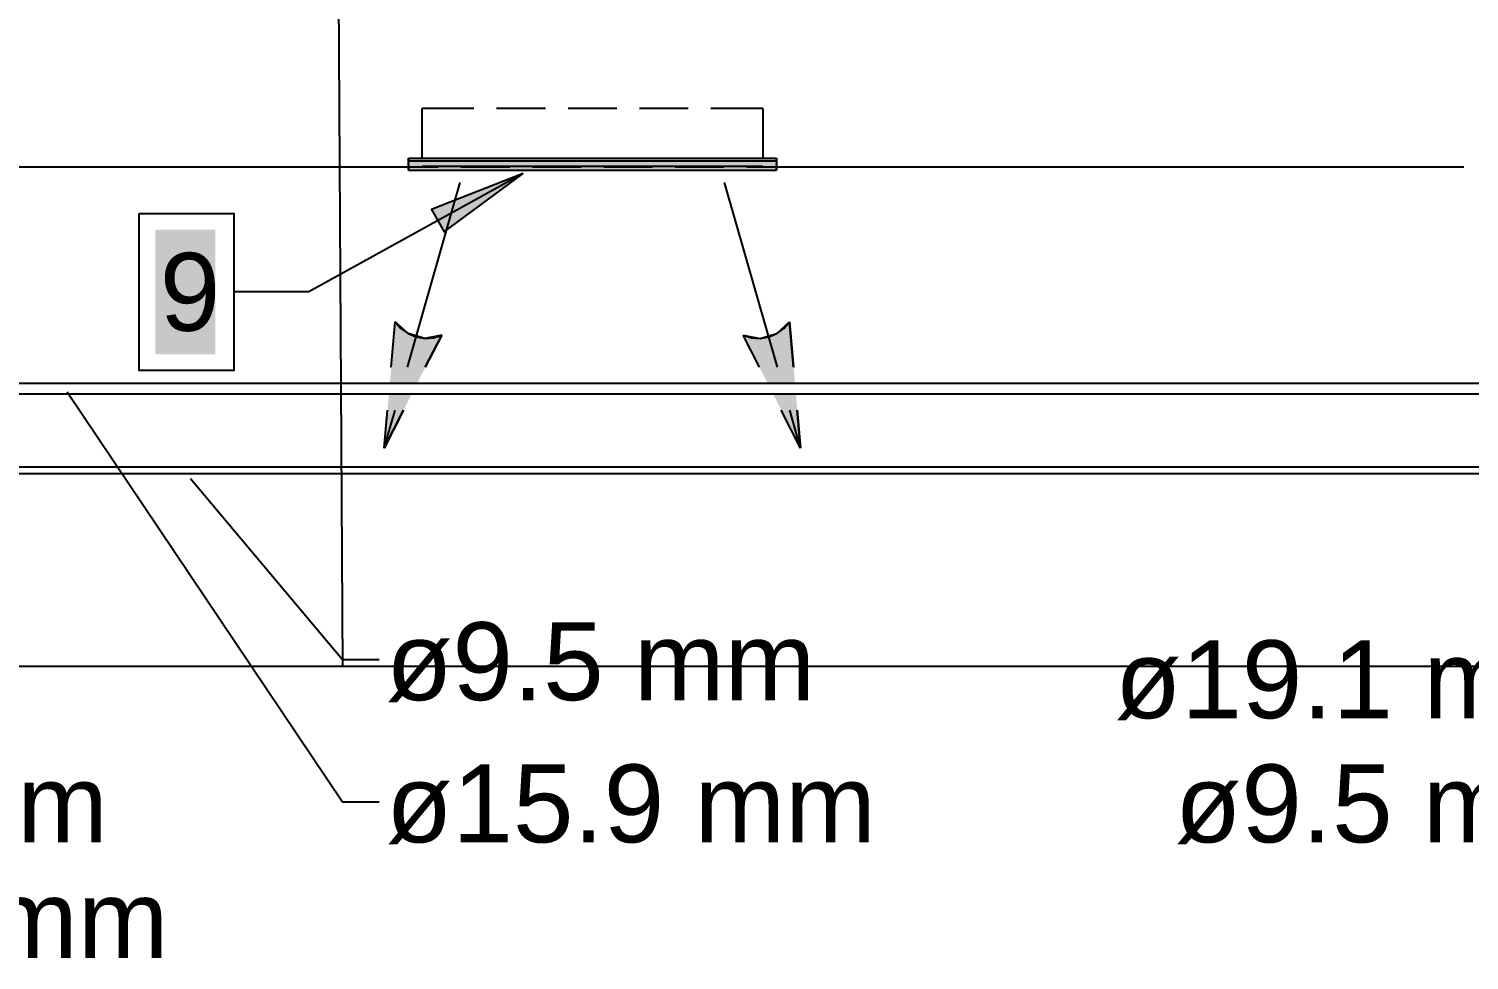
# Model space of a CAD drawing. Extents: x 25325 to 182345, y 3956 to 147305.
# Drawn here: x 91178.691 to 91180.438, y 73652.071 to 73653.2 of the extents above; entities that cross this region are included whole.
import ezdxf

# ---------------------------------------------------------------- set-up
doc = ezdxf.new("R2010")
doc.units = 0
doc.header["$MEASUREMENT"] = 0
doc.layers.add('CAT6A UNDERGROUND PORTS ROUTING', color=1, linetype='CONTINUOUS')
doc.styles.add('PDF Arial', font='arial.ttf')

# ---------------------------------------------------------------- blocks, each defined once
blk = doc.blocks.new('Sheet-Климатична и вентилационна система офис помещение етаж 4_1')
at = {"layer": 'CAT6A UNDERGROUND PORTS ROUTING', "transparency": 33554687}
for color, points in [(256, [(11.6012, 15.7441), (11.6012, 15.7477), (11.1547, 15.7477), (11.1547, 15.7441), (11.2504, 15.7441)]), (256, [(11.6012, 15.7332), (11.6012, 15.7441), (11.1547, 15.7441), (11.1547, 15.7332), (11.2504, 15.7332)]), (7, [(11.2938, 15.7291), (11.1829, 15.6856), (11.198, 15.6584)])]:
    blk.add_hatch(color=color, dxfattribs=at).paths.add_polyline_path(points)
at = {"layer": 'CAT6A UNDERGROUND PORTS ROUTING', "true_color": 0xffffff, "transparency": 33554687}
blk.add_hatch(color=7, dxfattribs=at).paths.add_polyline_path([(10.8477, 15.6611), (10.9207, 15.6611), (10.9207, 15.5101), (10.8477, 15.5101)])
at = {"layer": 'CAT6A UNDERGROUND PORTS ROUTING', "transparency": 33554687}
h = blk.add_hatch(color=256, dxfattribs=at)
h.paths.add_polyline_path([(11.1255, 15.3964), (11.1589, 15.4621), (11.1312, 15.4621), (11.1286, 15.4326)])
h.paths.add_polyline_path([(11.1364, 15.4746), (11.1653, 15.4746), (11.1952, 15.5332), (11.1851, 15.5301), (11.1745, 15.5293), (11.1641, 15.5311), (11.1543, 15.5351), (11.1457, 15.5414), (11.1388, 15.5494), (11.1323, 15.4746)])
h = blk.add_hatch(color=256, dxfattribs=at)
h.paths.add_polyline_path([(11.6305, 15.3964), (11.6247, 15.4621), (11.597, 15.4621), (11.6131, 15.4305)])
h.paths.add_polyline_path([(11.6142, 15.4746), (11.6236, 15.4746), (11.6171, 15.5494), (11.6102, 15.5414), (11.6016, 15.5351), (11.5919, 15.5311), (11.5814, 15.5293), (11.5709, 15.5301), (11.5608, 15.5332), (11.5906, 15.4746), (11.6131, 15.4746)])
at = {"layer": 'CAT6A UNDERGROUND PORTS ROUTING', "color": 7, "transparency": 33554687}
for points in [[(11.1713, 15.7477), (11.1713, 15.808)], [(11.2343, 15.808), (11.1713, 15.808)], [(11.3209, 15.808), (11.2618, 15.808)], [(11.4075, 15.808), (11.3484, 15.808)], [(11.4941, 15.808), (11.435, 15.808)], [(11.5846, 15.808), (11.5217, 15.808)], [(11.5846, 15.808), (11.5846, 15.7477)], [(11.1547, 15.7441), (11.1547, 15.7477)], [(11.1547, 15.7477), (11.1547, 15.743)], [(11.1547, 15.7477), (11.6012, 15.7477)], [(11.1547, 15.7332), (11.1547, 15.736), (11.1547, 15.7441)], [(11.6012, 15.7441), (11.1547, 15.7441)], [(11.6012, 15.743), (11.6012, 15.7477)], [(11.6012, 15.7477), (11.6012, 15.7441)], [(11.6012, 15.7441), (11.6012, 15.736), (11.6012, 15.7332)], [(11.2938, 15.7291), (11.0339, 15.5855)], [(11.1547, 15.7398), (11.1547, 15.7371)], [(11.1547, 15.7371), (11.1547, 15.736), (11.1547, 15.7332)], [(11.1547, 15.7332), (11.6012, 15.7332)], [(11.5846, 15.7375), (11.1713, 15.7375)], [(11.2938, 15.7291), (11.1829, 15.6856), (11.198, 15.6584), (11.2938, 15.7291)], [(11.6012, 15.7371), (11.6012, 15.7398)], [(11.6012, 15.7332), (11.6012, 15.736), (11.6012, 15.7371)], [(11.1535, 15.4943), (11.2177, 15.7181)], [(11.6024, 15.4943), (11.5382, 15.7181)], [(10.8281, 15.6808), (10.943, 15.6808), (10.943, 15.4903), (10.8281, 15.4903), (10.8281, 15.6808)], [(11.0339, 15.5855), (10.943, 15.5855)], [(11.134, 15.4943), (11.1388, 15.5494)], [(11.134, 15.4943), (11.1388, 15.5494)], [(11.1388, 15.5494), (11.1457, 15.5414), (11.1543, 15.5351), (11.1641, 15.5311), (11.1745, 15.5293), (11.1851, 15.5301), (11.1952, 15.5332)], [(11.1952, 15.5332), (11.1745, 15.5293), (11.1543, 15.5351), (11.1388, 15.5494)], [(11.5608, 15.5332), (11.5709, 15.5301), (11.5814, 15.5293), (11.5919, 15.5311), (11.6016, 15.5351), (11.6102, 15.5414), (11.6171, 15.5494)], [(11.5608, 15.5332), (11.5814, 15.5293), (11.6016, 15.5351), (11.6171, 15.5494)], [(11.6171, 15.5494), (11.6219, 15.4943)], [(11.6219, 15.4943), (11.6171, 15.5494)], [(11.1952, 15.5332), (11.1753, 15.4943)], [(11.1753, 15.4943), (11.1952, 15.5332)], [(11.5806, 15.4943), (11.5608, 15.5332)], [(11.5806, 15.4943), (11.5608, 15.5332)], [(10.7409, 15.4643), (11.0747, 14.9677)], [(11.1489, 15.4424), (11.1255, 15.3964)], [(11.1255, 15.3964), (11.1295, 15.4424)], [(11.1255, 15.3964), (11.1386, 15.4424)], [(11.1255, 15.3964), (11.1489, 15.4424)], [(11.1255, 15.3964), (11.1295, 15.4424)], [(11.6305, 15.3964), (11.607, 15.4424)], [(11.6305, 15.3964), (11.607, 15.4424)], [(11.6305, 15.3964), (11.6173, 15.4424)], [(11.6264, 15.4424), (11.6305, 15.3964)], [(11.6305, 15.3964), (11.6264, 15.4424)], [(10.8903, 15.3594), (11.0747, 15.1401)], [(11.0747, 15.1401), (11.1192, 15.1401)], [(11.0747, 14.9677), (11.1192, 14.9677)]]:
    blk.add_lwpolyline(points, dxfattribs=at)
at = {"layer": 'CAT6A UNDERGROUND PORTS ROUTING', "transparency": 33554687}
for points in [[(10.6147, 15.7371), (11.1547, 15.7371)], [(11.1548, 15.7371), (11.191, 15.7371)], [(11.2185, 15.7371), (11.2776, 15.7371)], [(11.3051, 15.7371), (11.3642, 15.7371)], [(11.3917, 15.7371), (11.4508, 15.7371)], [(11.4784, 15.7371), (11.5374, 15.7371)], [(11.565, 15.7371), (11.6011, 15.7371)], [(11.6012, 15.7371), (12.435, 15.7371)]]:
    blk.add_lwpolyline(points, dxfattribs=at)
at = {"layer": 'CAT6A UNDERGROUND PORTS ROUTING', "color": 6, "transparency": 33554687}
for points in [[(12.5953, 15.4746), (10.4369, 15.4746)], [(10.4369, 15.4621), (12.5953, 15.4621)], [(12.5149, 15.3731), (10.458, 15.3731)], [(10.458, 15.3656), (12.5149, 15.3656)]]:
    blk.add_lwpolyline(points, dxfattribs=at)
at = {"layer": 'CAT6A UNDERGROUND PORTS ROUTING', "color": 7, "char_height": 0.094445, "attachment_point": 7, "style": 'PDF Arial'}
for s, insert in [('\\W1.000870;9', (10.8532, 15.5371)), ('\\W1.000588;ø9.5 mm', (11.1275, 15.0882)), ('\\W1.000633;ø19.1 mm', (12.0115, 15.0663)), ('\\W1.000588;ø6.4 mm', (10.2696, 14.9158)), ('\\W1.000633;ø15.9 mm', (11.1275, 14.9158)), ('\\W1.000588;ø9.5 mm', (12.0843, 14.9158)), ('\\W1.000633;ø12.7 mm', (10.2696, 14.7756))]:
    blk.add_mtext(s, dxfattribs=dict(at, insert=insert))

msp = doc.modelspace()

# ---------------------------------------------------------------- linework, layer by layer
at = {"layer": 'CAT6A UNDERGROUND PORTS ROUTING'}
for p, q in [((91179.0483, 73656.4068), (91179.0717, 73652.4268)), ((91186.8859, 73652.4268), (91172.0037, 73652.4268))]:
    msp.add_line(p, q, dxfattribs=at)

# ---------------------------------------------------------------- block references
msp.add_blockref('Sheet-Климатична и вентилационна система офис помещение етаж 4_1', (91167.997, 73637.2953), dxfattribs=at)

doc.saveas('drawing.dxf')
